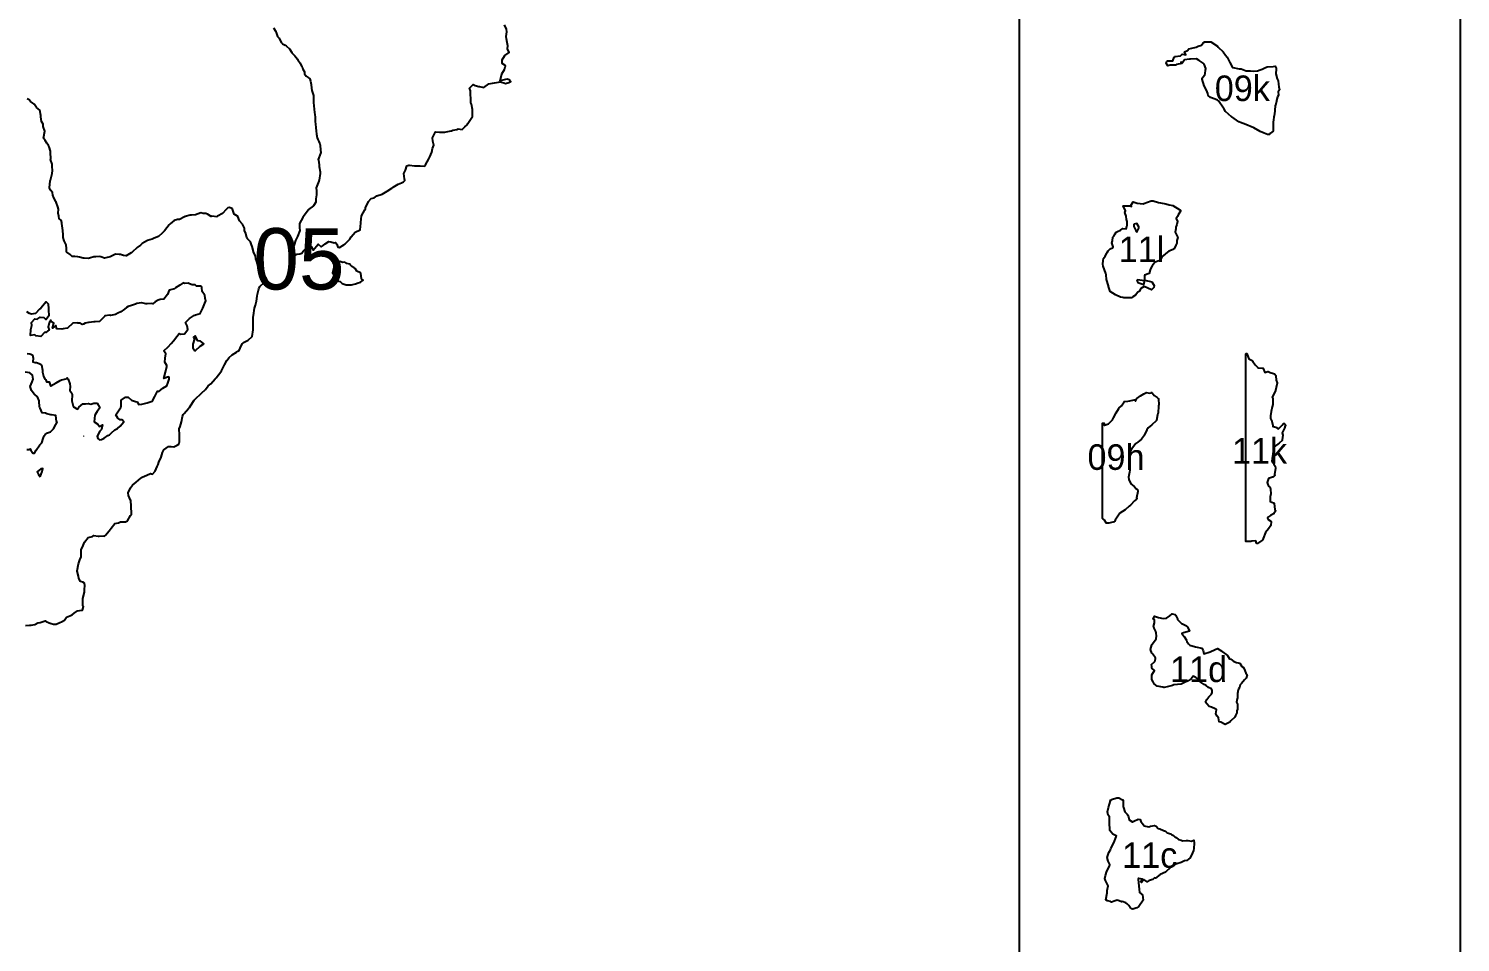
# Model space of a CAD drawing. Header units: millimetres. Extents: x 0 to 600, y 0 to 900.
# Drawn here: x 459.9 to 600, y 488 to 577.4 of the extents above; entities that cross this region are included whole.
import ezdxf
from ezdxf.enums import TextEntityAlignment as Align

# ---------------------------------------------------------------- set-up
doc = ezdxf.new("R2010")
doc.units = ezdxf.units.MM
for name, color, linetype in [('CORTE', 1, 'Continuous'), ('GRABADO', 5, 'Continuous'), ('HOJA', 8, 'Continuous')]:
    doc.layers.add(name, color=color, linetype=linetype)

msp = doc.modelspace()

# ---------------------------------------------------------------- linework, layer by layer
at = {"layer": 'CORTE'}
for points in [[(556.82, 732.69), (556.82, 478.57)], [(459.79, 545.62), (460.05, 545.59), (460.31, 545.49), (460.37, 545.16), (460.33, 544.8), (460.56, 544.71), (460.71, 544.74), (461.11, 544.56), (461.13, 544.54), (461.2, 544.51), (461.29, 543.96), (461.29, 543.77), (461.38, 543.4), (461.51, 543.11), (461.6, 543.02), (461.66, 542.83), (461.94, 542.83), (462.07, 542.45), (462.11, 542.44), (462.61, 542.74), (463.02, 542.98), (463.15, 543.03), (463.59, 543.14), (463.71, 543.22), (463.77, 543.13), (463.79, 543.1), (463.96, 542.65), (463.99, 542.38), (463.97, 541.97), (464.16, 541.72), (464.2, 541.56), (464.15, 540.99), (464.17, 540.85), (464.28, 540.44), (464.31, 540.4), (464.39, 540.36), (464.65, 540.19), (464.71, 540.15), (464.83, 540.34), (465.23, 540.68), (465.49, 540.68), (465.79, 540.72), (466, 540.66), (466.29, 540.74), (466.63, 540.74), (466.89, 540.29), (466.64, 539.92), (466.41, 539.57), (466.38, 539.23), (466.35, 538.93), (466.69, 538.7), (466.85, 538.47), (467.15, 538.64), (467.04, 538.17), (466.89, 538.01), (466.62, 537.51), (466.7, 537.3), (466.85, 537.17), (467.04, 537.2), (467.31, 537.32), (467.69, 537.58), (467.83, 537.66), (468.03, 537.85), (468.35, 538.14), (468.61, 538.27), (468.87, 538.49), (469.23, 538.91), (469.09, 539.1), (468.89, 539.1), (468.66, 539.28), (468.46, 539.6), (468.86, 540.18), (468.96, 540.32), (468.99, 540.49), (468.99, 541.03), (469.42, 541.32), (469.66, 541.32), (469.99, 541.03), (470.39, 540.91), (470.53, 540.88), (470.71, 540.62), (471, 540.64), (471.26, 540.73), (471.51, 540.79), (471.91, 540.9), (472.01, 540.95), (472.09, 541.03), (472.28, 541.4), (472.43, 541.72), (472.54, 541.91), (472.66, 541.9), (473.06, 542.22), (473.46, 542.43), (473.55, 542.71), (473.67, 543.09), (473.68, 543.23), (473.6, 543.33), (473.15, 543.16), (473.31, 543.78), (473.44, 544.33), (473.45, 544.44), (473.25, 544.75), (473.3, 545.16), (473.35, 545.56), (473.15, 545.86), (473.57, 546.25), (473.88, 546.59), (474.09, 546.85), (474.41, 547.28), (474.64, 547.57), (474.83, 547.51), (475.16, 547.54), (475.51, 547.95), (475.44, 548.33), (475.26, 548.64), (475.67, 549.04), (476.17, 549.35), (476.2, 549.37), (476.26, 549.39), (476.71, 549.52), (476.97, 550.05), (477.22, 550.71), (477.27, 550.73), (477.26, 550.74), (477.21, 551.02), (477.17, 551.32), (477.14, 551.36), (476.92, 551.69), (476.88, 552.07), (476.8, 552.15), (476.74, 552.18), (476.34, 552.2), (476.21, 552.33), (475.91, 552.31), (475.68, 552.44), (475.54, 552.49), (475.18, 552.46), (475.05, 552.51), (474.71, 552.28), (474.3, 552.04), (474.19, 551.95), (474.07, 551.89), (473.68, 551.8), (473.5, 551.37), (473.14, 550.91), (472.79, 550.89), (472.61, 550.82), (472.32, 550.65), (472.07, 550.48), (471.95, 550.5), (471.53, 550.46), (471.4, 550.48), (471.01, 550.58), (470.97, 550.57), (470.5, 550.49), (470.37, 550.45), (469.99, 550.32), (469.67, 550.21), (469.49, 550.1), (469.32, 549.96), (468.96, 549.67), (468.66, 549.56), (468.42, 549.43), (467.94, 549.34), (467.87, 549.36), (467.39, 549.28), (467.39, 549.27), (466.86, 548.74), (466.42, 548.7), (466.31, 548.69), (465.85, 548.64), (465.79, 548.64), (465.47, 548.56), (465.28, 548.47), (465.17, 548.45), (464.95, 548.56), (464.74, 548.59), (464.72, 548.6), (464.24, 548.57), (463.73, 548.07), (463.29, 548.01), (463.17, 547.99), (462.7, 548.01), (462.6, 548.34), (462.26, 548.1), (462.39, 548.59), (462.15, 548.69), (462.1, 548.88), (461.93, 548.6), (461.85, 548.17), (461.95, 547.91), (461.62, 547.65), (461.5, 547.68), (461.11, 547.27), (460.64, 547.32), (460.53, 547.43), (460.12, 547.38), (460.15, 547.94), (460.25, 548.34), (460.21, 548.65), (460.52, 549), (460.75, 548.98), (461.06, 549.15), (461.43, 549.13), (461.6, 548.94), (461.95, 549.35), (461.91, 549.83), (461.91, 550.01), (461.86, 550.43), (461.63, 550.65), (461.63, 550.65), (461.13, 550.04), (461, 549.96), (460.59, 549.52), (460.2, 549.47), (460, 549.51), (459.75, 549.68)], [(459.75, 536.2), (460.01, 536.22), (460.09, 536.27), (460.14, 536.16), (460.34, 535.85), (460.51, 535.85), (460.67, 536.16), (461.02, 536.66), (461.21, 536.86), (461.34, 537.28), (461.45, 537.55), (461.55, 537.68), (461.76, 537.84), (462.08, 537.93), (462.35, 538.25), (462.58, 538.66), (462.71, 538.89), (462.64, 538.96), (462.59, 539.55), (462.15, 539.59), (462.09, 539.62), (461.72, 539.71), (461.58, 539.76), (461.24, 539.81), (461.05, 540.25), (461.02, 540.29), (461, 540.43), (460.95, 540.92), (460.96, 540.98), (460.8, 541.36), (460.53, 541.59), (460.51, 541.59), (460.46, 541.63), (460.21, 541.97), (460.08, 542.38), (460.27, 542.82), (460.36, 543.08), (460.31, 543.5), (460.05, 543.72), (460.05, 543.72), (459.58, 543.78)]]:
    msp.add_lwpolyline(points, dxfattribs=at)
for points in [[(571.21, 574.03), (571.24, 574.16), (571.39, 574.25), (571.88, 574.24), (571.99, 574.61), (572.05, 574.64), (572.08, 574.66), (572.61, 574.75), (572.78, 574.89), (573.14, 574.83), (573.02, 575.12), (573.29, 575.26), (573.45, 575.42), (573.72, 575.5), (574.16, 575.58), (574.23, 575.61), (574.35, 575.68), (574.67, 575.79), (574.83, 576.02), (574.99, 576.11), (575.6, 576.12), (576.24, 575.67), (576.32, 575.59), (576.81, 575.13), (577.03, 574.81), (577.18, 574.6), (577.29, 574.4), (577.46, 574.07), (577.71, 573.59), (577.73, 573.59), (578.36, 573.47), (578.55, 573.46), (579.06, 573.28), (579.47, 573.28), (579.75, 573.22), (580.15, 573.27), (580.41, 573.35), (580.62, 573.42), (580.93, 573.58), (581.04, 573.62), (581.11, 573.67), (581.68, 573.69), (581.87, 573.74), (581.98, 573.54), (581.98, 573.46), (581.96, 572.99), (581.96, 572.96), (582.07, 572.49), (582.16, 572.3), (582.21, 571.95), (582.23, 571.71), (582.31, 571.41), (582.18, 571.2), (582.21, 570.89), (582.12, 570.71), (582, 570.37), (582, 570.3), (581.9, 569.89), (581.89, 569.86), (581.89, 569.86), (581.85, 569.37), (581.84, 569.33), (581.78, 568.88), (581.75, 568.79), (581.72, 568.41), (581.67, 568.28), (581.7, 567.92), (581.69, 567.76), (581.69, 567.37), (581.44, 567.18), (581.32, 567.05), (581.12, 567.04), (580.8, 567.17), (580.4, 567.34), (579.79, 567.7), (579.72, 567.73), (579.64, 567.76), (579.02, 568.01), (578.48, 568.22), (578.32, 568.29), (577.64, 568.75), (577.61, 568.76), (577.03, 569.28), (576.9, 569.51), (576.71, 569.81), (576.48, 570.13), (576.33, 570.32), (576.23, 570.39), (576.02, 570.48), (575.54, 570.65), (575.32, 570.86), (575.28, 571.05), (575.16, 571.39), (574.9, 571.86), (574.9, 571.93), (574.81, 572.22), (574.75, 572.45), (574.73, 572.54), (574.82, 572.66), (574.99, 572.89), (575.02, 573), (575.06, 573.33), (575.1, 573.51), (574.93, 573.92), (574.88, 573.99), (574.84, 574.03), (574.45, 574.27), (574.17, 574.45), (573.59, 574.42), (573.5, 574.4), (573.01, 574.36), (572.83, 574.04), (572.64, 574.13), (572.75, 573.99), (572.23, 573.89), (572.12, 573.83), (571.61, 573.82), (571.37, 573.75), (571.21, 574.03)], [(565.02, 554.34), (565.06, 554.71), (565.1, 554.89), (565.24, 555.12), (565.42, 555.42), (565.44, 555.48), (565.54, 555.64), (565.73, 555.84), (565.96, 555.96), (566.02, 556.06), (565.89, 556.43), (565.96, 556.64), (566, 556.99), (566.11, 557.09), (566.23, 557.33), (566.33, 557.47), (566.45, 557.54), (566.76, 557.68), (566.97, 557.83), (567.3, 557.8), (567.36, 558.02), (567.39, 558.17), (567.39, 558.51), (567.34, 558.71), (567.29, 559.03), (567.16, 559.39), (567.25, 559.57), (567.01, 560.06), (567.7, 560.06), (567.83, 560), (567.77, 560.09), (568, 560.44), (568.39, 560.32), (568.97, 560.24), (569.04, 560.29), (569.39, 560.42), (569.75, 560.56), (569.95, 560.56), (570.48, 560.39), (571.03, 560.27), (571.17, 560.25), (571.52, 560.16), (571.88, 560.09), (572.55, 559.66), (572.61, 559.64), (572.62, 559.57), (572.62, 559.55), (572.62, 559.53), (572.38, 559.18), (572.31, 559.01), (572.21, 558.83), (572.34, 558.53), (572.27, 558.24), (572.17, 557.98), (572.15, 557.82), (572.09, 557.48), (572.15, 557.34), (572.37, 556.96), (572.27, 556.68), (572.25, 556.41), (572.17, 556.21), (571.99, 555.86), (571.93, 555.82), (571.89, 555.79), (571.49, 555.62), (571.2, 555.39), (571.15, 555.36), (571.12, 555.33), (570.84, 555.1), (570.67, 554.82), (570.61, 554.73), (570.49, 554.69), (570.15, 554.55), (569.9, 554.29), (569.87, 554.26), (569.84, 554.18), (569.7, 553.88), (569.66, 553.79), (569.56, 553.44), (569.11, 553.26), (569.09, 553.24), (569.09, 552.73), (568.41, 552.81), (568.37, 552.77), (568.36, 552.75), (568.43, 552.57), (569.02, 552.35), (569.14, 552.77), (569.81, 552.61), (570.03, 552.27), (570.02, 552.08), (569.78, 551.83), (569.08, 552.16), (568.74, 551.97), (568.57, 551.67), (568.45, 551.62), (568.43, 551.61), (568.21, 551.31), (567.94, 551.14), (567.81, 551.05), (567.68, 551.06), (567.06, 551.07), (566.98, 551.08), (566.75, 551.13), (566.26, 551.35), (565.73, 551.68), (565.59, 552.17), (565.57, 552.22), (565.53, 552.31), (565.42, 552.75), (565.38, 552.86), (565.34, 553.29), (565.33, 553.42), (565.18, 553.79), (565.05, 554.16), (565.02, 554.34)], [(568.05, 558.25), (568.05, 558.02), (568.25, 557.65), (568.3, 557.54), (568.38, 557.51), (568.38, 557.52), (568.39, 557.53), (568.53, 557.86), (568.55, 557.99), (568.34, 558.32), (568.05, 558.25)], [(476.2, 545.85), (476.25, 545.9), (476.72, 546.33), (477.06, 546.55), (476.88, 546.71), (476.73, 546.83), (476.47, 546.85), (476.3, 547.2), (476.25, 547.3), (476.22, 547.35), (476.05, 547.22), (476.17, 547.05), (476, 546.53), (476, 546.15), (476.19, 545.88), (476.2, 545.85)], [(579, 543.61), (579, 543.61), (579, 543.74), (579, 545.15), (579, 545.53), (579, 545.54), (579, 545.54), (579, 545.55), (579.01, 545.56), (579.01, 545.56), (579.01, 545.57), (579.02, 545.57), (579.02, 545.58), (579.03, 545.59), (579.03, 545.59), (579.04, 545.59), (579.05, 545.6), (579.05, 545.6), (579.06, 545.6), (579.07, 545.6), (579.08, 545.6), (579.08, 545.6), (579.09, 545.6), (579.1, 545.6), (579.1, 545.6), (579.11, 545.59), (579.12, 545.59), (579.12, 545.59), (579.13, 545.58), (579.13, 545.57), (579.14, 545.57), (579.14, 545.56), (579.14, 545.56), (579.15, 545.55), (579.15, 545.54), (579.15, 545.54), (579.15, 545.53), (579.15, 545.51), (579.31, 545.08), (579.64, 544.91), (579.64, 544.9), (579.65, 544.9), (579.65, 544.89), (579.66, 544.89), (579.68, 544.86), (579.68, 544.86), (579.69, 544.84), (579.91, 544.49), (580.17, 544.24), (580.18, 544.23), (580.19, 544.22), (580.65, 544.18), (580.66, 544.18), (580.67, 544.17), (580.68, 544.17), (580.68, 544.17), (580.68, 544.17), (580.69, 544.16), (580.69, 544.16), (580.7, 544.16), (580.7, 544.15), (580.71, 544.14), (580.71, 544.14), (580.87, 543.75), (581.15, 543.84), (581.15, 543.84), (581.16, 543.84), (581.16, 543.84), (581.17, 543.84), (581.18, 543.84), (581.19, 543.84), (581.19, 543.84), (581.2, 543.84), (581.39, 543.74), (581.71, 543.65), (581.82, 543.61), (581.82, 543.6), (581.82, 543.6), (581.83, 543.6), (581.84, 543.59), (581.84, 543.59), (581.85, 543.58), (581.94, 543.45), (581.94, 543.45), (581.95, 543.44), (581.95, 543.43), (581.95, 543.43), (581.95, 543.42), (581.95, 543.41), (581.97, 543), (582.07, 542.74), (582.07, 542.73), (582.08, 542.73), (582.08, 542.71), (582.08, 542.7), (582.07, 542.7), (581.97, 542.28), (581.91, 542), (581.91, 541.99), (581.76, 541.64), (581.76, 541.63), (581.59, 541.32), (581.64, 541.2), (581.65, 541.2), (581.65, 541.19), (581.65, 541.18), (581.65, 541.18), (581.65, 540.63), (581.65, 540.62), (581.65, 540.62), (581.59, 540.38), (581.5, 539.92), (581.44, 539.5), (581.44, 539.26), (581.56, 539), (581.56, 539), (581.56, 538.99), (581.64, 538.56), (581.64, 538.56), (581.65, 538.47), (581.71, 538.46), (581.71, 538.46), (582.04, 538.35), (582.04, 538.35), (582.05, 538.35), (582.05, 538.34), (582.06, 538.34), (582.21, 538.22), (582.57, 538.59), (582.68, 538.74), (582.68, 538.74), (582.69, 538.75), (582.69, 538.75), (582.7, 538.75), (582.7, 538.76), (582.71, 538.76), (582.72, 538.76), (582.73, 538.76), (582.73, 538.76), (582.74, 538.76), (582.75, 538.76), (582.76, 538.76), (582.76, 538.76), (582.77, 538.76), (582.77, 538.75), (582.78, 538.75), (582.79, 538.74), (582.79, 538.74), (582.8, 538.73), (582.85, 538.66), (582.85, 538.65), (582.85, 538.65), (582.86, 538.64), (582.86, 538.63), (582.88, 538.56), (582.88, 538.56), (582.88, 538.55), (582.88, 538.54), (582.88, 538.53), (582.88, 538.53), (582.87, 538.53), (582.8, 538.31), (582.8, 538.31), (582.55, 537.84), (582.62, 537.62), (582.62, 537.62), (582.62, 537.61), (582.62, 537.6), (582.62, 537.6), (582.58, 537.15), (582.58, 537.14), (582.58, 537.14), (582.57, 537.13), (582.57, 537.12), (582.57, 537.11), (582.56, 537.11), (582.56, 537.1), (582.26, 536.82), (582.26, 536.82), (581.79, 536.47), (581.78, 536.47), (581.77, 536.47), (581.77, 536.46), (581.76, 536.46), (581.74, 536.46), (581.74, 536.44), (581.73, 536.41), (581.66, 535.76), (581.66, 535.75), (581.62, 535.56), (581.57, 535.08), (581.62, 534.94), (581.75, 534.8), (581.75, 534.8), (581.75, 534.79), (581.88, 534.59), (581.89, 534.59), (581.89, 534.57), (581.89, 534.57), (581.93, 534.39), (581.93, 534.39), (581.93, 534.38), (581.93, 534.37), (581.83, 533.77), (581.84, 533.69), (581.84, 533.68), (581.84, 533.67), (581.84, 533.67), (581.84, 533.66), (581.83, 533.65), (581.83, 533.65), (581.83, 533.64), (581.82, 533.63), (581.82, 533.63), (581.74, 533.56), (581.73, 533.56), (581.73, 533.55), (581.64, 533.5), (581.63, 533.5), (581.62, 533.5), (581.23, 533.36), (581.11, 532.98), (581.13, 532.87), (581.23, 532.63), (581.35, 532.54), (581.36, 532.54), (581.36, 532.53), (581.37, 532.53), (581.37, 532.52), (581.38, 532.51), (581.38, 532.51), (581.44, 532.32), (581.44, 532.32), (581.44, 532.3), (581.44, 532.3), (581.47, 531.92), (581.47, 531.91), (581.47, 531.9), (581.47, 531.89), (581.4, 531.59), (581.38, 531.14), (581.72, 531.01), (581.72, 531.01), (581.73, 531), (581.75, 530.99), (581.75, 530.99), (581.76, 530.98), (581.77, 530.97), (581.77, 530.97), (581.77, 530.96), (581.78, 530.96), (581.79, 530.93), (581.79, 530.92), (581.79, 530.92), (581.85, 530.35), (581.92, 530.25), (581.92, 530.24), (581.92, 530.24), (581.92, 530.23), (581.93, 530.22), (581.93, 530.21), (581.93, 530.2), (581.92, 530.19), (581.92, 530.18), (581.92, 530.18), (581.91, 530.17), (581.75, 529.94), (581.75, 529.93), (581.74, 529.92), (581.74, 529.92), (581.73, 529.92), (581.73, 529.91), (581.43, 529.75), (581.22, 529.64), (581.13, 529.5), (581.15, 529.44), (581.21, 529.36), (581.45, 529.21), (581.46, 529.21), (581.46, 529.2), (581.47, 529.2), (581.47, 529.19), (581.48, 529.18), (581.48, 529.18), (581.48, 529.17), (581.48, 529.16), (581.48, 529.16), (581.49, 529.15), (581.49, 529.15), (581.47, 528.81), (581.47, 528.81), (581.47, 528.81), (581.47, 528.8), (581.46, 528.79), (581.46, 528.79), (581.46, 528.78), (581.23, 528.45), (581.23, 528.45), (580.94, 528.09), (580.71, 527.51), (580.68, 527.4), (580.68, 527.4), (580.67, 527.4), (580.67, 527.39), (580.66, 527.38), (580.66, 527.38), (580.16, 527.01), (580.16, 527.01), (580.15, 527.01), (580.15, 527), (580.14, 527), (580.13, 527), (580.13, 527), (580.11, 527), (580.1, 527), (580.1, 527), (580.09, 527.01), (580.08, 527.01), (580.08, 527.01), (580.07, 527.02), (580.07, 527.02), (580.06, 527.03), (580.06, 527.04), (580.05, 527.05), (580.05, 527.05), (579.99, 527.26), (579.61, 527.25), (579.51, 527.22), (579.51, 527.22), (579.5, 527.22), (579.5, 527.21), (579.07, 527.2), (579.06, 527.2), (579.05, 527.2), (579.04, 527.21), (579.03, 527.21), (579.03, 527.22), (579.02, 527.22), (579.02, 527.23), (579.01, 527.23), (579.01, 527.24), (579.01, 527.25), (579, 527.25), (579, 527.26), (579, 527.27), (579, 527.27), (579, 543.61)], [(565, 537.07), (565, 537.07), (565, 537.94), (565, 538.8), (565.15, 538.8), (565.15, 538.6), (565.18, 538.6), (565.56, 538.72), (565.97, 539.11), (566.05, 539.3), (566.05, 539.3), (566.33, 539.79), (566.58, 540.23), (566.58, 540.23), (566.59, 540.24), (566.59, 540.25), (566.86, 540.5), (567.11, 540.89), (567.11, 540.89), (567.12, 540.9), (567.14, 540.91), (567.15, 540.92), (567.15, 540.92), (567.48, 540.95), (567.67, 540.98), (568.09, 541.08), (568.1, 541.08), (568.12, 541.08), (568.13, 541.08), (568.14, 541.08), (568.14, 541.08), (568.15, 541.07), (568.16, 541.07), (568.17, 541.05), (568.17, 541.04), (568.18, 541.04), (568.22, 540.93), (568.33, 541.18), (568.34, 541.19), (568.35, 541.2), (568.35, 541.21), (568.69, 541.45), (569.03, 541.65), (569.22, 541.77), (569.23, 541.77), (569.24, 541.77), (569.25, 541.78), (569.26, 541.78), (569.63, 541.73), (569.75, 541.77), (569.76, 541.78), (569.77, 541.78), (569.78, 541.78), (569.79, 541.78), (569.8, 541.78), (569.82, 541.77), (569.83, 541.76), (569.83, 541.76), (569.84, 541.75), (570.05, 541.49), (570.35, 541.29), (570.35, 541.29), (570.39, 541.25), (570.45, 541.2), (570.46, 541.19), (570.46, 541.18), (570.47, 541.18), (570.47, 541.17), (570.47, 541.17), (570.47, 541.16), (570.47, 541.15), (570.5, 540.63), (570.51, 540.62), (570.48, 540.44), (570.43, 539.81), (570.43, 539.81), (570.41, 539.74), (570.38, 539.59), (570.26, 539.04), (570.26, 539.04), (570.25, 539.03), (570.25, 539.03), (570.25, 539.02), (570.24, 539.01), (570.24, 539.01), (569.83, 538.63), (569.46, 538.32), (569.32, 538.13), (569.11, 537.64), (569.11, 537.63), (568.79, 537.22), (568.79, 537.21), (568.43, 536.92), (568.26, 536.8), (567.82, 536.25), (567.76, 536.1), (567.63, 535.58), (567.6, 535.36), (567.6, 534.9), (567.64, 534.75), (567.64, 534.74), (567.64, 534.74), (567.67, 534.2), (567.67, 534.2), (567.67, 534.19), (567.67, 534.18), (567.62, 533.99), (567.52, 533.51), (567.57, 533.27), (567.75, 532.86), (568.07, 532.63), (568.08, 532.63), (568.09, 532.62), (568.09, 532.62), (568.26, 532.4), (568.37, 532.33), (568.37, 532.32), (568.38, 532.32), (568.39, 532.31), (568.39, 532.3), (568.39, 532.3), (568.4, 532.29), (568.44, 532.14), (568.44, 532.13), (568.44, 532.13), (568.44, 532.12), (568.44, 532.11), (568.44, 532.1), (568.32, 531.49), (568.34, 531.48), (568.34, 531.47), (568.35, 531.46), (568.36, 531.45), (568.36, 531.44), (568.36, 531.44), (568.36, 531.43), (568.36, 531.42), (568.36, 531.41), (568.36, 531.41), (568.36, 531.39), (568.35, 531.39), (568.35, 531.38), (568.34, 531.37), (568.27, 531.3), (568.26, 531.29), (568.26, 531.29), (568.13, 531.19), (567.74, 530.78), (567.74, 530.77), (567.61, 530.67), (567.22, 530.3), (567.21, 530.3), (567.21, 530.3), (566.7, 529.97), (566.24, 529.3), (566.19, 529.19), (566.19, 529.19), (566.18, 529.18), (566.17, 529.17), (566.17, 529.16), (566.16, 529.16), (566.15, 529.15), (566.02, 529.1), (566.01, 529.1), (565.61, 529), (565.61, 529), (565.6, 529), (565.39, 529), (565.39, 529), (565.38, 529), (565.37, 529), (565.36, 529.01), (565.34, 529.02), (565.34, 529.03), (565.18, 529.29), (565.11, 529.35), (565.11, 529.35), (565.02, 529.42), (565.02, 529.43), (565.01, 529.44), (565.01, 529.45), (565, 529.46), (565, 529.46), (565, 529.47), (565, 529.47), (565, 530.42), (565, 531.58), (565, 532.58), (565, 533.98), (565, 535.57), (565, 536.64), (565, 537.07)], [(465.29, 537.53), (465.3, 537.53), (465.3, 537.53), (465.29, 537.53)], [(461.06, 533.55), (461.26, 534.06), (461.3, 534.36), (461.11, 534.32), (460.76, 534.02), (460.9, 533.76), (461.06, 533.55)], [(576.15, 510.79), (576.02, 510.85), (575.66, 510.99), (575.44, 511.06), (575.19, 511.31), (575.08, 511.5), (575.18, 511.76), (575.39, 512.02), (575.66, 512.27), (575.72, 512.45), (575.71, 512.62), (575.65, 512.79), (575.37, 512.93), (575.13, 513.13), (574.92, 513.21), (574.55, 513.47), (574.47, 513.53), (574.21, 513.85), (574.13, 513.9), (573.86, 514.03), (573.65, 513.76), (573.36, 513.58), (572.93, 513.38), (572.69, 513.25), (571.98, 513.17), (571.84, 513.12), (571.33, 513), (571.03, 512.93), (570.98, 512.93), (570.9, 512.94), (570.33, 513.05), (570.03, 513.27), (569.94, 513.48), (569.83, 513.7), (569.82, 514.13), (569.82, 514.14), (569.82, 514.16), (570.06, 514.58), (569.8, 514.83), (569.82, 514.97), (569.77, 515.19), (570.11, 515.48), (570.18, 515.73), (570.16, 515.84), (570.13, 515.87), (569.91, 516.2), (569.8, 516.27), (569.67, 516.64), (569.82, 517.1), (569.83, 517.12), (569.85, 517.15), (570.17, 517.6), (570.23, 517.69), (570.28, 517.99), (570.23, 518.23), (570.21, 518.39), (570.05, 518.74), (570.03, 518.75), (569.97, 518.88), (570.09, 519.25), (570.09, 519.54), (569.95, 519.6), (570.08, 519.89), (570.36, 519.82), (570.48, 519.77), (570.93, 519.68), (571.25, 519.7), (571.56, 519.92), (571.81, 520.14), (572.11, 520.06), (572.16, 519.96), (572.34, 519.64), (572.31, 519.58), (572.34, 519.57), (572.72, 519.19), (572.72, 519.17), (572.82, 519.16), (573.22, 518.95), (573.29, 518.86), (573.51, 518.43), (572.91, 518.28), (572.76, 518.22), (572.95, 517.96), (572.97, 517.91), (573.22, 517.57), (573.23, 517.42), (573.4, 517.2), (573.54, 517.07), (574.08, 516.91), (574.09, 516.91), (574.72, 516.76), (574.85, 516.53), (574.9, 516.22), (575.53, 516.4), (576, 516.64), (576.23, 516.73), (576.66, 516.48), (576.74, 516.42), (577.08, 516.16), (577.22, 516.05), (577.41, 515.74), (577.53, 515.69), (577.84, 515.46), (578.09, 515.36), (578.42, 515.29), (578.63, 514.99), (578.77, 514.87), (578.92, 514.58), (579.01, 514.34), (579.13, 514.17), (579.04, 513.85), (578.87, 513.66), (578.58, 513.32), (578.47, 513.19), (578.38, 512.91), (578.29, 512.75), (578.27, 512.69), (578.21, 512.33), (578.19, 512), (578.18, 511.91), (578.17, 511.81), (578.09, 511.49), (578.19, 511.28), (578.19, 511.08), (578.21, 510.79), (578.14, 510.63), (578.13, 510.45), (578.01, 510.18), (577.94, 510.03), (577.54, 509.67), (577.45, 509.52), (576.98, 509.31), (576.57, 509.52), (576.41, 509.56), (576.33, 509.96), (576.22, 510.13), (576.09, 510.36), (576.15, 510.75), (576.15, 510.79)], [(566.4, 498.38), (566.38, 498.39), (566.01, 498.56), (565.82, 498.77), (565.72, 498.94), (565.7, 499.07), (565.68, 499.61), (565.68, 499.77), (565.67, 500.27), (565.55, 500.44), (565.48, 500.74), (565.56, 501.18), (565.77, 501.82), (565.75, 501.9), (565.84, 501.94), (565.87, 501.95), (566.39, 502.14), (566.57, 502.13), (566.95, 501.93), (566.99, 501.92), (567, 501.86), (567.02, 501.21), (567.03, 501.19), (567.17, 500.75), (567.39, 500.52), (567.46, 500.44), (567.52, 500.27), (567.61, 499.96), (567.86, 499.82), (567.89, 499.75), (567.93, 499.79), (568.04, 499.84), (568.48, 500.03), (568.68, 500.01), (568.73, 499.81), (568.91, 499.6), (569.06, 499.39), (569.18, 499.34), (569.53, 499.28), (569.67, 499.35), (570.07, 499.43), (570.25, 499.34), (570.45, 499.14), (570.56, 499.1), (570.61, 499.09), (570.97, 498.93), (571.14, 498.87), (571.33, 498.7), (571.66, 498.6), (571.74, 498.55), (571.92, 498.45), (572.08, 498.3), (572.19, 498.25), (572.41, 498.06), (572.7, 497.97), (572.81, 497.93), (573.19, 497.94), (573.35, 497.96), (573.71, 497.88), (573.91, 497.97), (573.95, 497.69), (573.92, 497.16), (573.88, 496.97), (573.79, 496.73), (573.55, 496.25), (573.23, 496.01), (573.01, 495.95), (572.7, 495.8), (572.26, 495.66), (572.17, 495.66), (571.99, 495.54), (571.68, 495.34), (571.16, 494.86), (571.16, 494.85), (570.62, 494.61), (570.17, 494.26), (570.08, 494.29), (569.91, 494.15), (569.57, 494.03), (569.37, 493.91), (569.03, 494.12), (568.82, 493.85), (568.75, 493.9), (568.89, 494.16), (568.53, 494.23), (568.51, 494.25), (568.47, 494.2), (568.49, 494.14), (568.55, 493.52), (568.54, 493.48), (568.57, 493.18), (568.6, 492.87), (568.6, 492.86), (568.9, 492.62), (568.98, 492.11), (568.54, 491.48), (568.34, 491.37), (567.97, 491.23), (567.86, 491.27), (567.71, 491.38), (567.55, 491.6), (567.4, 491.76), (567.26, 491.86), (566.92, 491.97), (566.84, 491.96), (566.61, 492.06), (566.43, 492.1), (566.41, 492.1), (566.23, 492.06), (565.88, 491.92), (565.78, 491.97), (565.49, 492.06), (565.32, 492.15), (565.43, 492.84), (565.46, 493.07), (565.55, 493.51), (565.46, 493.71), (565.29, 494.03), (565.24, 494.13), (565.22, 494.22), (565.28, 494.54), (565.42, 494.94), (565.66, 495.43), (565.7, 495.6), (565.55, 495.93), (565.46, 496.3), (565.62, 496.78), (565.76, 497.03), (565.81, 497.17), (566.09, 497.72), (566.34, 498.32), (566.4, 498.38)]]:
    msp.add_lwpolyline(points, close=True, dxfattribs=at)
at = {"layer": 'GRABADO'}
for points in [[(556.82, 732.69), (556.82, 501.13), (556.82, 500.65), (556.82, 496.47), (556.82, 493.41), (556.82, 492.27), (556.82, 492.14), (556.82, 490.82), (556.82, 470.74)], [(483.88, 577.46), (484.1, 577.13), (484.1, 577.07), (484.15, 577.02), (484.28, 576.62), (484.44, 576.45), (484.52, 576.24), (484.66, 576.02), (484.75, 575.9), (485.01, 575.78), (485.12, 575.72), (485.17, 575.68), (485.44, 575.41), (485.68, 575.05), (485.69, 575.02), (485.7, 575.01), (485.97, 574.72), (486.22, 574.41), (486.24, 574.4), (486.26, 574.36), (486.49, 574.01), (486.67, 573.67), (486.71, 573.59), (486.76, 573.43), (486.93, 573.17), (486.93, 572.96), (487.09, 572.75), (487.26, 572.6), (487.43, 572.49), (487.49, 572.26), (487.57, 571.92), (487.59, 571.56), (487.64, 571.33), (487.8, 570.86), (487.8, 570.83), (487.81, 570.16), (487.81, 570.16), (487.85, 569.52), (487.85, 569.47), (487.94, 568.95), (487.96, 568.77), (487.96, 568.27), (487.98, 568.08), (488.04, 567.68), (488.05, 567.39), (488.09, 567.07), (488.17, 566.71), (488.22, 566.56), (488.33, 566.34), (488.42, 566.13), (488.46, 566), (488.47, 565.49), (488.53, 565.29), (488.33, 564.76), (488.25, 564.6), (488.27, 564.54), (488.34, 564.06), (488.36, 563.94), (488.35, 563.9), (488.45, 563.37), (488.45, 563.21), (488.34, 562.56), (488.32, 562.5), (488.31, 562.46), (488.05, 561.81), (488.1, 561.51), (488.09, 561.12), (488.04, 560.73), (488.03, 560.41), (487.8, 560.06), (487.32, 559.69), (487.28, 559.62), (486.82, 559), (486.76, 558.92), (486.43, 558.33), (486.44, 557.92), (486.45, 557.64), (486.24, 557.05), (486.17, 556.93), (486.03, 556.66), (485.91, 556.24), (485.71, 555.7), (485.47, 555.53), (485.47, 555.35), (485.68, 555.45), (485.83, 555.18), (486.15, 555.33), (486.47, 555.37), (486.65, 555.44), (486.78, 555.62), (487.18, 556.02), (487.58, 556.08), (487.76, 555.71), (488.25, 556.3), (488.56, 556.05), (488.74, 556.16), (488.94, 556.33), (489.29, 556.58), (489.48, 556.55), (489.83, 556.44), (489.95, 556.47), (490.09, 556.3), (490.17, 556.01), (490.34, 555.97), (490.76, 556.23), (490.83, 556.29), (490.89, 556.33), (491.34, 556.8), (491.48, 557.01), (491.88, 557.48), (492.37, 557.71), (492.43, 558.35), (492.42, 558.42), (492.5, 559.07), (492.82, 559.67), (492.87, 559.77), (492.9, 559.86), (493.17, 560.48), (493.45, 560.78), (493.72, 560.85), (493.98, 561.02), (494.51, 561.2), (495.02, 561.48), (495.47, 561.79), (495.54, 561.85), (495.59, 561.89), (496.07, 562.19), (496.39, 562.31), (496.59, 562.41), (496.74, 562.54), (496.7, 562.7), (496.65, 563.23), (496.8, 563.56), (496.93, 563.97), (497.13, 564.04), (497.2, 564.05), (497.68, 563.98), (498.22, 563.98), (498.23, 563.98), (498.66, 563.94), (498.67, 563.94), (498.67, 563.95), (498.74, 564.06), (499.09, 564.64), (499.17, 564.85), (499.37, 565.32), (499.44, 565.68), (499.57, 566), (499.47, 566.39), (499.45, 566.7), (499.72, 567.29), (500.13, 567.25), (500.28, 567.28), (500.66, 567.27), (500.79, 567.3), (501.28, 567.41), (501.31, 567.41), (501.43, 567.45), (501.83, 567.54), (501.94, 567.58), (502.35, 567.54), (502.59, 567.78), (502.84, 567.99), (502.89, 568.11), (503.35, 568.79), (503.35, 569.47), (503.35, 569.48), (503.25, 570.01), (503.2, 570.14), (503.2, 570.65), (503.15, 570.84), (503.17, 571.3), (503.06, 571.56), (503.41, 571.94), (503.61, 571.83), (503.96, 571.73), (504.04, 571.73), (504.46, 571.65), (504.96, 571.98), (505.3, 572.05), (505.5, 572.09), (505.91, 572.16), (506.04, 572.18), (506.42, 572.09), (506.57, 572.03), (506.92, 572.13), (507.05, 572.19), (507.1, 572.21), (507.06, 572.22), (507.02, 572.37), (506.78, 572.46), (506.58, 572.41), (506.05, 572.3), (506.22, 572.97), (506.49, 573.4), (506.56, 573.65), (506.58, 573.74), (506.51, 573.81), (506.27, 574), (506.25, 574.34), (506.51, 574.77), (506.93, 575.05), (506.79, 575.42), (506.81, 575.71), (506.74, 576.04), (506.67, 576.4), (506.66, 576.64), (506.7, 577.1), (506.68, 577.34), (506.49, 577.77)], [(459.63, 518.98), (460.02, 519.01), (460.17, 519.03), (460.53, 519.09), (460.84, 519.25), (461.06, 519.29), (461.54, 519.45), (461.64, 519.38), (461.94, 519.24), (462.14, 519.17), (462.35, 519.13), (462.63, 519.13), (462.97, 519.29), (463.14, 519.35), (463.45, 519.51), (463.64, 519.81), (463.97, 519.94), (464.17, 520.04), (464.38, 520.21), (464.71, 520.43), (464.9, 520.45), (465.2, 520.5), (465.28, 520.84), (465.24, 520.91), (465.23, 521.55), (465.24, 521.63), (465.4, 522.24), (465.39, 522.51), (465.43, 522.92), (465.38, 523.13), (465.23, 523.23), (465, 523.28), (464.84, 523.6), (464.82, 523.82), (464.66, 524.32), (464.66, 524.34), (464.81, 525.03), (464.94, 525.41), (465.07, 525.72), (465.06, 526.24), (465.08, 526.42), (465.19, 526.65), (465.39, 527.13), (465.74, 527.59), (466.16, 527.71), (466.29, 527.79), (466.74, 527.74), (466.83, 527.74), (467.29, 527.76), (467.34, 527.73), (467.44, 527.84), (467.81, 528.25), (468.01, 528.53), (468.35, 528.98), (468.73, 529.03), (468.9, 529.13), (469.34, 529.13), (469.42, 529.14), (469.6, 529.24), (469.9, 529.76), (469.98, 529.9), (469.99, 530.02), (469.97, 530.56), (469.96, 530.65), (469.91, 531.24), (469.9, 531.26), (469.71, 531.7), (469.68, 531.97), (469.9, 532.46), (470.08, 532.71), (470.44, 533), (470.9, 533.4), (470.97, 533.46), (471.04, 533.5), (471.5, 533.7), (471.85, 533.86), (472.03, 533.8), (472.3, 534.08), (472.51, 534.55), (472.6, 534.76), (472.67, 534.98), (472.89, 535.46), (473.03, 535.91), (473.15, 536.17), (473.6, 536.5), (473.86, 536.5), (474.13, 536.46), (474.46, 536.65), (474.61, 536.74), (474.67, 536.85), (474.7, 536.96), (474.7, 537.51), (474.7, 537.65), (474.65, 538.22), (474.76, 538.45), (474.89, 538.92), (474.98, 539.43), (475.05, 539.63), (475.13, 539.74), (475.57, 540.23), (475.66, 540.32), (475.66, 540.33), (475.75, 540.47), (476.13, 541.03), (476.18, 541.1), (476.36, 541.28), (476.71, 541.6), (476.85, 541.74), (477.23, 542.1), (477.48, 542.43), (477.76, 542.64), (478.18, 543.12), (478.27, 543.23), (478.72, 543.81), (478.79, 543.9), (479.1, 544.49), (479.31, 544.91), (479.56, 545.21), (479.85, 545.47), (480.26, 545.75), (480.38, 545.82), (480.54, 545.9), (480.71, 546.36), (480.85, 546.59), (480.9, 546.64), (480.95, 546.67), (481.42, 546.91), (481.8, 547.27), (481.89, 547.92), (481.9, 547.94), (481.88, 548.59), (481.89, 548.64), (481.91, 549.19), (481.92, 549.33), (481.92, 549.34), (482.02, 550.04), (482.13, 550.33), (482.21, 550.72), (482.29, 551.22), (482.32, 551.42), (482.44, 551.93), (482.56, 552.15), (482.98, 552.56), (483.23, 552.81), (483.17, 553), (482.99, 553.08), (482.81, 553.25), (482.79, 553.47), (482.67, 553.74), (482.45, 554.04), (482.41, 554.11), (482.39, 554.16), (482.26, 554.62), (482.17, 554.86), (482.13, 555.14), (481.93, 555.56), (481.93, 555.57), (481.92, 555.59), (481.78, 556.07), (481.74, 556.24), (481.62, 556.52), (481.41, 556.75), (481.34, 556.83), (481.28, 556.93), (481.17, 557.34), (481.05, 557.64), (481.04, 557.86), (480.88, 558.2), (480.84, 558.25), (480.81, 558.31), (480.56, 558.59), (480.4, 559.01), (480.39, 559.04), (480.37, 559.05), (480.02, 559.23), (479.87, 559.72), (479.86, 559.76), (479.85, 559.78), (479.54, 559.88), (479.41, 559.86), (479.26, 559.69), (478.9, 559.31), (478.42, 559.05), (478.35, 558.99), (477.86, 559.04), (477.79, 559.02), (477.44, 559.24), (477.27, 559.31), (477.01, 559.31), (476.76, 559.38), (476.5, 559.28), (476.26, 559.18), (475.85, 559.14), (475.73, 559.13), (475.23, 559), (475.22, 558.99), (475.17, 558.98), (474.69, 558.71), (474.49, 558.72), (474.18, 558.63), (473.78, 558.29), (473.68, 558.21), (473.22, 557.61), (473.15, 557.54), (472.99, 557.38), (472.62, 557.07), (472.21, 556.89), (472.09, 556.84), (472.02, 556.8), (471.56, 556.65), (471.26, 556.49), (471.05, 556.36), (470.87, 556.21), (470.54, 555.97), (470.05, 555.52), (470, 555.47), (469.96, 555.46), (469.46, 555.17), (469.21, 555.21), (468.91, 555.31), (468.77, 555.3), (468.41, 555.33), (468.22, 555.22), (467.9, 555.05), (467.49, 554.97), (467.35, 554.93), (466.99, 555.06), (466.82, 555.11), (466.5, 555.06), (466.31, 555.08), (465.89, 554.93), (465.79, 554.91), (465.35, 554.93), (465.25, 554.93), (464.9, 555.04), (464.73, 555.07), (464.44, 555.11), (464.19, 555.11), (463.99, 555.28), (463.68, 555.52), (463.64, 555.58), (463.62, 555.9), (463.59, 556.22), (463.59, 556.24), (463.39, 556.63), (463.32, 556.95), (463.3, 557.23), (463.28, 557.65), (463.25, 557.86), (463.18, 558.34), (463.16, 558.42), (463.1, 558.65), (462.92, 558.77), (462.88, 559.03), (462.8, 559.35), (462.85, 559.73), (462.77, 559.97), (462.62, 560.41), (462.61, 560.45), (462.58, 560.48), (462.39, 560.85), (462.3, 561.11), (462.26, 561.37), (462.06, 561.6), (462, 561.73), (461.98, 561.82), (462.04, 562.5), (462.03, 562.53), (462.05, 562.58), (462.23, 563.23), (462.27, 563.51), (462.24, 563.9), (462.24, 564.14), (462.08, 564.6), (462.1, 564.67), (462.08, 565.26), (462.06, 565.27), (462.05, 565.4), (461.94, 565.82), (461.86, 565.95), (461.71, 566.18), (461.54, 566.46), (461.47, 566.55), (461.39, 566.67), (461.52, 567.37), (461.34, 567.82), (461.36, 568.06), (461.2, 568.31), (461.13, 568.76), (461.11, 568.9), (461.01, 569.42), (460.69, 569.67), (460.5, 569.98), (460.44, 570), (460.34, 570.1), (460.1, 570.27), (459.98, 570.43), (459.77, 570.53)]]:
    msp.add_lwpolyline(points, dxfattribs=at)
msp.add_lwpolyline([(492.17, 552.53), (492.41, 552.6), (492.66, 552.79), (492.5, 552.92), (492.43, 553.47), (492.42, 553.48), (492.41, 553.49), (492.05, 553.67), (491.87, 553.92), (491.78, 553.98), (491.55, 554.12), (491.43, 554.25), (491.36, 554.34), (491.06, 554.4), (490.86, 554.56), (490.66, 554.52), (490.37, 554.62), (490.08, 554.39), (489.88, 554.32), (489.79, 554.16), (489.78, 554), (489.67, 553.5), (489.76, 553.36), (489.89, 553.18), (490.02, 552.99), (490.08, 552.84), (490.25, 552.68), (490.39, 552.64), (490.61, 552.46), (490.9, 552.36), (491, 552.32), (491.39, 552.31), (491.5, 552.34), (491.9, 552.43), (492.17, 552.53)], close=True, dxfattribs=at)
at = {"layer": 'HOJA'}
msp.add_lwpolyline([(0, 0), (600, 0), (600, 900), (0, 900)], close=True, dxfattribs=at)

# ---------------------------------------------------------------- texts
at = {"layer": 'GRABADO'}
for s, height, p in [('09k', 2.5, (578.67, 571.56)), ('05', 6, (486.37, 554.87)), ('11l', 2.5, (568.8, 555.8)), ('09h', 2.5, (566.31, 535.47)), ('11k', 2.5, (580.35, 536.08)), ('11d', 2.5, (574.39, 514.71)), ('11c', 2.5, (569.61, 496.52))]:
    msp.add_text(s, height=height, dxfattribs=at).set_placement(p, align=Align.MIDDLE_CENTER)

doc.saveas('drawing.dxf')
